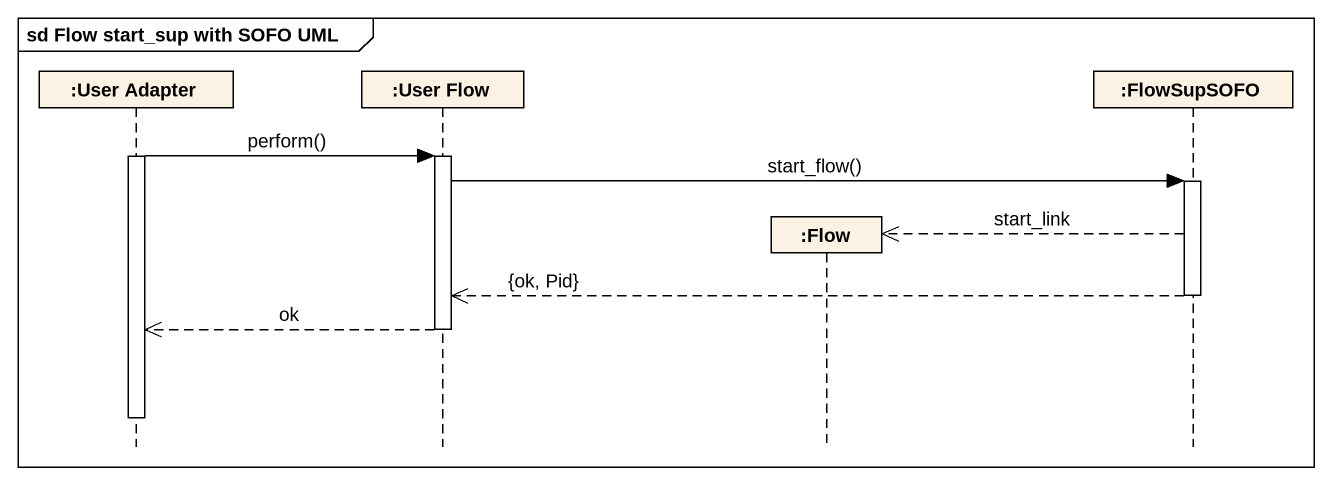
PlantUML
@startuml
mainframe sd Flow start_sup with SOFO UML
hide footbox
participant ":User Adapter" as User_Adapter
participant ":User Flow" as User_Flow
participant ":Flow" as Flow
participant ":FlowSupSOFO" as FlowSupSOFO

activate User_Adapter
User_Adapter -> User_Flow : perform()
activate User_Flow
User_Flow -> FlowSupSOFO : start_flow()
activate FlowSupSOFO
FlowSupSOFO -->> Flow ** : start_link
FlowSupSOFO -->> User_Flow : {ok, Pid}
deactivate FlowSupSOFO
User_Flow -->> User_Adapter : ok
deactivate User_Flow
deactivate User_Adapter
@enduml
